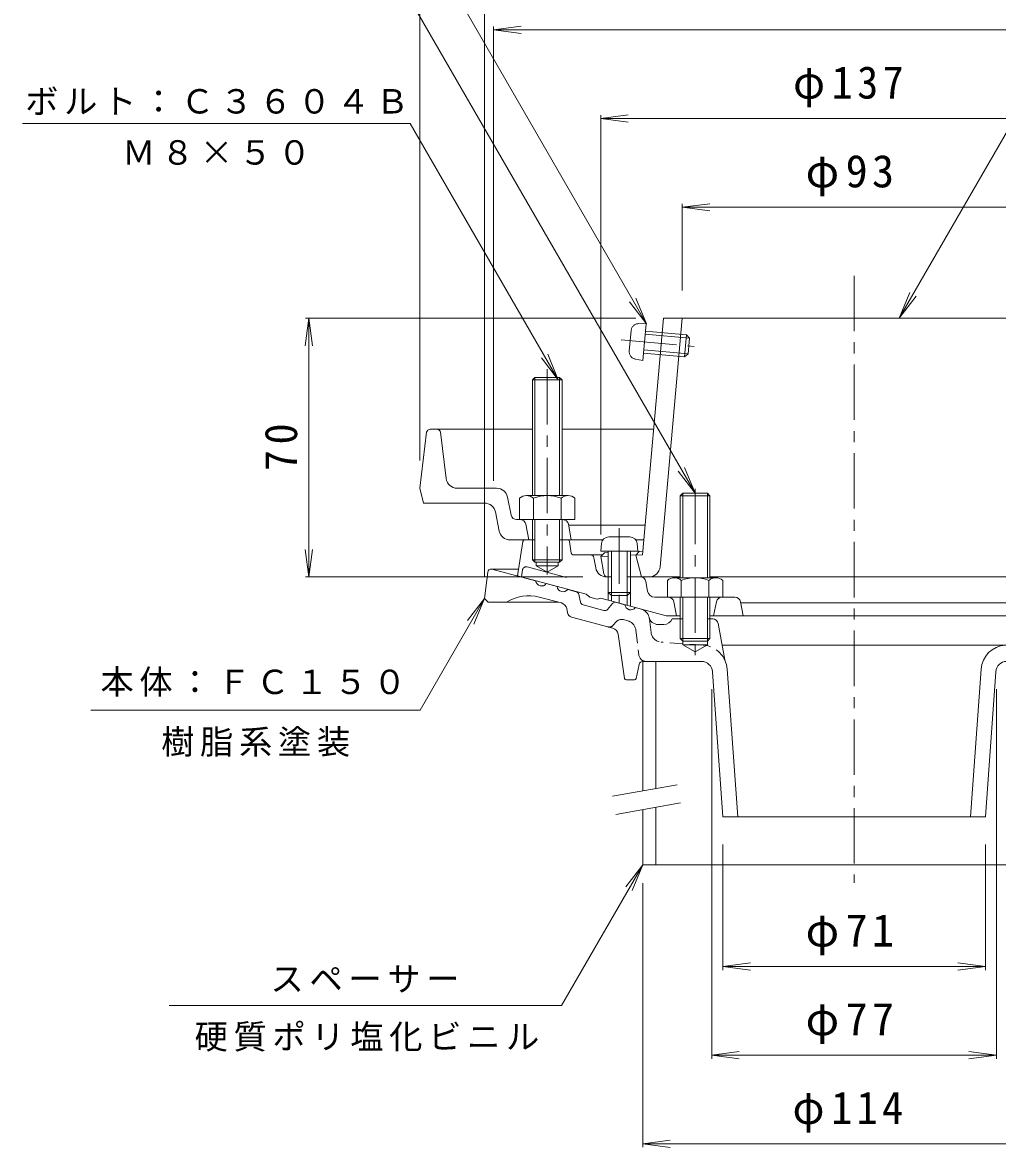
# Model space of a CAD drawing. Units: millimetres, scale not verified. Extents: x -288 to 225, y -396 to 382.
# Drawn here: x -256.5 to 7.2, y -200.9 to 103.4 of the extents above; entities that cross this region are included whole.
import ezdxf

# ---------------------------------------------------------------- set-up
doc = ezdxf.new("R2010")
doc.units = ezdxf.units.MM
doc.header["$LTSCALE"] = 3
for name, pattern in [('CHAIN1', [8, 5, -1, 1, -1]), ('DASHED1', [1.8, 1.2, -0.6]), ('DOUBLE_CHAIN1', [8.8, 5, -1, 0.6, -0.6, 0.6, -1])]:
    doc.linetypes.add(name, pattern=pattern)
for name, color, linetype, lineweight in [('0-0_通り芯', 3, 'Continuous', 9), ('0-1_躯体', 2, 'Continuous', 9), ('0-2_仕上', 6, 'Continuous', 9), ('0-3_建具', 4, 'Continuous', 9), ('0-4_その他', 7, 'Continuous', 9), ('0-5_寸法', 7, 'Continuous', 9), ('0-9', 4, 'Continuous', 9), ('0-A', 4, 'Continuous', 9), ('0-B', 6, 'Continuous', 9)]:
    doc.layers.add(name, color=color, linetype=linetype, lineweight=lineweight)
doc.styles.add('ＭＳ ゴシック', font='')
doc.styles.get('ＭＳ ゴシック').set_extended_font_data('MS Gothic')

msp = doc.modelspace()

# ---------------------------------------------------------------- linework, layer by layer
at = {"layer": '0-0_通り芯', "linetype": 'CHAIN1'}
msp.add_line((-31.622, 34.894), (-31.622, -129.357), dxfattribs=at)
at = {"layer": '0-0_通り芯'}
for p, q in [((-130.731, -45.313), (-131.621, -52.438)), ((-129.739, -44.437), (-122.333, -44.437)), ((-129.621, -44.437), (-117.766, -47.614)), ((-114.868, -48.391), (-111.97, -49.167)), ((-106.772, -50.56), (-109.073, -49.944)), ((-105.626, -53.401), (-106.051, -51.325)), ((-130.622, -53.437), (-131.621, -52.438)), ((-130.622, -53.437), (-111.488, -53.437)), ((-110.792, -53.624), (-116.763, -52.024)), ((-99.338, -55.658), (-104.905, -54.166)), ((-96.926, -53.771), (-98.331, -55.355)), ((-95.919, -53.468), (-93.618, -54.085)), ((-109.35, -55.155), (-109.111, -56.322)), ((-96.892, -60.454), (-108.03, -57.47)), ((-89.222, -55.262), (-90.72, -54.861)), ((-83.122, -59.438), (-84.636, -59.438)), ((-77.945, -57.938), (-80.83, -57.938)), ((-69.875, -57.938), (-71.298, -57.938)), ((-68.398, -59.171), (-66.622, -68.997)), ((-93.684, -74.01), (-95.431, -62.096)), ((-77.945, -64.938), (-77.945, -63.937)), ((-77.945, -64.938), (-71.298, -64.938)), ((-77.945, -64.938), (-74.622, -66.856)), ((-71.298, -64.938), (-74.622, -66.856)), ((-71.298, -63.937), (-71.298, -64.938)), ((9.703, -64.997), (-67.345, -64.997)), ((-88.802, -69.437), (-72.915, -69.437)), ((-90.541, -74.036), (-89.782, -70.241)), ((-69.923, -72.224), (-67.122, -111.438)), ((-65.964, -71.498), (-63.111, -111.438)), ((2.721, -71.498), (-0.132, -111.438)), ((6.68, -72.224), (3.879, -111.438)), ((-93.189, -74.438), (-91.032, -74.438)), ((-67.122, -111.438), (3.879, -111.438))]:
    msp.add_line(p, q, dxfattribs=at)
at = {"layer": '0-0_通り芯', "linetype": 'DASHED1'}
for p, q in [((-86.555, -61.594), (-87.021, -57.795)), ((-95.983, -58.737), (-96.773, -59.628)), ((-92.864, -58.428), (-93.969, -58.132)), ((-90.662, -60.96), (-89.837, -67.681)), ((-72.458, -65.014), (-83.786, -64.222))]:
    msp.add_line(p, q, dxfattribs=at)
at = {"layer": '0-0_通り芯'}
for centre, radius, start, end in [((-129.739, -45.437), 1, 90, 172.87573), ((-116.155, -47.399), 1.625, 187.62059, 322.3797), ((-119.61, -62.649), 11, 74.99986, 123.1291), ((-110.36, -48.952), 1.625, 187.62059, 322.3797), ((-107.03, -51.526), 1, 11.56538, 75.0005), ((-111.309, -55.556), 2, 11.56517, 75.0005), ((-104.646, -53.2), 1, 191.56642, 255.0005), ((-96.177, -54.434), 1, 75.00078, 138.43498), ((-92.007, -53.869), 1.625, 187.61911, 322.38022), ((-107.642, -56.021), 1.5, 191.56601, 254.99991), ((-99.079, -54.692), 1, 255.0005, 318.43578), ((-89.999, -58.16), 3, 12.84489, 74.99982), ((-84.636, -56.937), 2.5, 192.84514, 270), ((-97.41, -62.386), 2, 8.34044, 74.99988), ((-83.122, -56.937), 2.5, 270, 336.42181), ((-69.875, -59.438), 1.5, 10.25082, 90), ((9.703, -71.997), 7, 94.00002, 175.91455), ((-88.802, -70.437), 1, 90, 168.69046), ((-72.915, -72.438), 3, 4.08546, 90), ((-72.946, -71.997), 7, 4.08545, 25.37181), ((9.672, -72.438), 3, 90, 175.91454), ((-93.189, -73.937), 0.5, 188.34248, 270), ((-91.032, -73.937), 0.5, 270, 348.69006)]:
    msp.add_arc(centre, radius, start, end, dxfattribs=at)
at = {"layer": '0-0_通り芯', "linetype": 'DASHED1'}
for centre, radius, start, end in [((-89.999, -58.16), 3, 7.00008, 12.84489), ((-97.895, -58.632), 1.5, 254.99991, 318.43504), ((-94.487, -60.064), 2, 75.0005, 138.43507), ((-93.64, -61.326), 3, 7.00008, 74.99982), ((-83.577, -61.229), 3, 187.00008, 266.00018), ((-72.946, -71.997), 7, 25.37181, 85.99998), ((-87.852, -67.438), 2, 186.99998, 270)]:
    msp.add_arc(centre, radius, start, end, dxfattribs=at)
at = {"layer": '0-1_躯体'}
for p, q in [((-121.187, -37.005), (-122.622, -46.313)), ((-120.693, -36.581), (-117.955, -36.581)), ((-111.289, -36.581), (-109.063, -36.581)), ((-108.176, -40.143), (-108.567, -37.019)), ((-117.622, -42.581), (-117.622, -43.581)), ((-111.622, -42.581), (-111.622, -43.581)), ((-107.68, -40.581), (-99.644, -40.581)), ((-101.5, -44.103), (-101.976, -41.407)), ((-111.622, -43.581), (-117.622, -43.581)), ((-114.622, -45.313), (-117.622, -43.581)), ((-114.622, -45.313), (-111.622, -43.581)), ((-104.122, -51.27), (-122.622, -46.313)), ((-97.252, -46.581), (-98.545, -46.581)), ((-89.396, -46.581), (-92.991, -46.581)), ((-87.916, -47.839), (-87.496, -50.404)), ((-103.122, -52.056), (-104.122, -51.27)), ((-98.122, -50.761), (-98.122, -52.878)), ((-97.252, -51.631), (-97.252, -53.111)), ((-92.992, -51.631), (-92.992, -54.252)), ((-92.122, -50.761), (-92.122, -54.485)), ((-101.121, -52.592), (-103.122, -52.056)), ((-101.121, -52.592), (-100.122, -52.342)), ((-82.435, -57.081), (-100.122, -52.342)), ((-82.122, -52.081), (-85.522, -52.081)), ((-79.622, -57.081), (-80.38, -53.287)), ((-69.622, -57.081), (-68.863, -53.287)), ((-63.851, -52.081), (-67.122, -52.081)), ((-62.38, -53.287), (-61.622, -57.081)), ((-62.322, -53.581), (20.558, -53.581)), ((-82.435, -57.081), (-78.622, -57.081)), ((-70.622, -57.081), (19.191, -57.081))]:
    msp.add_line(p, q, dxfattribs=at)
at = {"layer": '0-1_躯体', "linetype": 'DOUBLE_CHAIN1'}
for p, q in [((-121.303, -44.668), (-121.622, -46.581)), ((-120.058, -43.866), (-109.391, -46.724))]:
    msp.add_line(p, q, dxfattribs=at)
at = {"layer": '0-1_躯体'}
for centre, radius, start, end in [((-120.693, -37.081), 0.5, 90, 171.23586), ((-109.063, -37.081), 0.5, 7.12526, 90), ((-107.68, -40.081), 0.5, 187.12526, 270), ((-102.96, -41.581), 1, 10.01561, 90), ((-98.545, -43.581), 3, 190.01578, 270), ((-89.396, -48.081), 1.5, 9.29475, 90), ((-85.522, -50.081), 2, 189.29462, 269.99985), ((-81.851, -53.581), 1.5, 11.3098, 90), ((-67.392, -53.581), 1.5, 90, 168.6902), ((-63.851, -53.581), 1.5, 11.31021, 90)]:
    msp.add_arc(centre, radius, start, end, dxfattribs=at)
at = {"layer": '0-1_躯体', "linetype": 'DOUBLE_CHAIN1'}
msp.add_arc((-120.316, -44.832), 1, 74.99974, 170.53833, dxfattribs=at)
at = {"layer": '0-2_仕上'}
for p, q in [((-78.122, 23.419), (-84.098, -43.847)), ((19.898, 23.419), (-83.141, 23.419)), ((-100.122, -41.081), (-99.122, -40.036)), ((-98.121, -40.993), (-100.122, -41.081)), ((-99.271, -45.76), (-100.122, -41.081)), ((-98.121, -39.991), (-99.122, -40.036)), ((-88.738, -39.576), (-92.122, -39.726)), ((-90.622, -40.661), (-89.622, -39.615)), ((-90.622, -40.661), (-89.122, -46.581)), ((-89.396, -46.581), (-78.622, -46.581)), ((-70.622, -46.581), (26.153, -46.581))]:
    msp.add_line(p, q, dxfattribs=at)
msp.add_lwpolyline([(-83.141, 23.419), (-88.827, -40.581), (-92.122, -40.727)], dxfattribs=at)
for centre, radius, start, end in [((-87.086, -43.581), 3, 270, 354.9232), ((-98.287, -45.581), 1, 190.30333, 270)]:
    msp.add_arc(centre, radius, start, end, dxfattribs=at)
at = {"layer": '0-3_建具'}
for p, q in [((-88.78, -69.438), (-88.78, -104.438)), ((-85.28, -69.438), (-85.28, -103.82)), ((-88.78, -109.515), (-88.78, -124.437)), ((-85.28, -108.897), (-85.28, -124.437)), ((-88.78, -124.437), (25.22, -124.437))]:
    msp.add_line(p, q, dxfattribs=at)
at = {"layer": '0-3_建具', "color": 7}
for p, q in [((-79.449, -102.792), (-96.946, -105.877)), ((-78.58, -107.716), (-96.077, -110.801))]:
    msp.add_line(p, q, dxfattribs=at)
at = {"layer": '0-4_その他'}
for p, q in [((-149.122, -15.081), (-149.122, 150.398)), ((-131.621, 126.319), (-131.621, -46.438)), ((-129.122, 101.419), (-121.686, 102.398)), ((-129.122, 102.319), (-129.122, -20.581)), ((-129.122, 101.419), (65.878, 101.419)), ((-129.122, 101.419), (-121.686, 100.44)), ((-100.122, 77.419), (-92.686, 78.398)), ((-100.122, 78.319), (-100.122, -35.081)), ((-100.122, 77.419), (36.878, 77.419)), ((-100.122, 77.419), (-92.686, 76.44)), ((-78.122, 53.419), (-70.686, 54.398)), ((-78.122, 30.919), (-78.122, 54.319)), ((-78.122, 53.419), (14.878, 53.419)), ((-78.122, 53.419), (-70.686, 52.44)), ((-179.122, 23.419), (-180.101, 15.983)), ((-90.672, 23.419), (-180.022, 23.419)), ((-179.122, -46.581), (-179.122, 23.419)), ((-179.122, 23.419), (-178.143, 15.983)), ((-179.122, -46.581), (-180.101, -39.145)), ((-179.122, -46.581), (-178.143, -39.145)), ((-104.95, -46.581), (-180.022, -46.581)), ((-70.122, -76.937), (-70.122, -176.92)), ((6.878, -76.937), (6.878, -176.92)), ((-67.122, -118.938), (-67.122, -152.92)), ((3.878, -118.938), (3.878, -152.92)), ((-88.781, -129.441), (-88.781, -200.841)), ((-67.122, -151.941), (-59.686, -150.962)), ((-67.122, -151.941), (3.878, -151.941)), ((-67.122, -151.941), (-59.686, -152.92)), ((3.878, -151.941), (-3.557, -150.962)), ((3.878, -151.941), (-3.557, -152.92)), ((-70.122, -175.941), (-62.686, -174.962)), ((-70.122, -175.941), (6.878, -175.941)), ((-70.122, -175.941), (-62.686, -176.92)), ((6.878, -175.941), (-0.557, -174.962)), ((6.878, -175.941), (-0.557, -176.92)), ((-88.781, -199.941), (-81.345, -198.962)), ((-88.781, -199.941), (25.22, -199.941)), ((-88.781, -199.941), (-81.345, -200.92))]:
    msp.add_line(p, q, dxfattribs=at)
at = {"layer": '0-5_寸法'}
for p, q in [((-87.779, 21.933), (-172.189, 168.136)), ((-74.622, -23.938), (-160.853, 125.419)), ((-151.675, 76.117), (-256.543, 76.117)), ((-111.622, 6.742), (-151.675, 76.117)), ((-87.779, 21.933), (-92.344, 27.883)), ((-87.779, 21.933), (-90.649, 28.862)), ((-19.44, 23.419), (-16.569, 30.348)), ((-19.44, 23.419), (-14.874, 29.369)), ((-111.622, 6.742), (-116.187, 12.692)), ((-111.622, 6.742), (-114.492, 13.671)), ((-74.622, -23.938), (-79.187, -17.987)), ((-74.622, -23.938), (-77.492, -17.008)), ((-131.622, -52.438), (-149.025, -82.581)), ((-131.622, -52.438), (-136.187, -58.388)), ((-131.622, -52.438), (-134.492, -59.367)), ((-238.06, -82.581), (-149.025, -82.581)), ((-88.78, -124.437), (-110.761, -162.509)), ((-88.78, -124.437), (-93.346, -130.388)), ((-88.78, -124.437), (-91.651, -131.367)), ((-110.761, -162.509), (-216.913, -162.509))]:
    msp.add_line(p, q, dxfattribs=at)
msp.add_lwpolyline([(-19.44, 23.419), (60.235, 161.419), (183.416, 161.419)], dxfattribs=at)
at = {"layer": '0-9'}
for p, q in [((-92.295, -35.731), (-97.948, -35.731)), ((-99.94, -37.557), (-100.121, -39.631)), ((-90.303, -37.557), (-90.122, -39.631)), ((-90.122, -39.631), (-100.121, -39.631)), ((-98.121, -39.631), (-98.121, -50.761)), ((-97.252, -39.631), (-97.252, -51.631)), ((-92.991, -39.631), (-92.991, -51.631)), ((-92.122, -39.631), (-92.122, -50.761)), ((-97.252, -51.631), (-98.121, -50.761)), ((-92.122, -50.761), (-98.121, -50.761)), ((-92.991, -51.631), (-97.252, -51.631)), ((-92.991, -51.631), (-92.122, -50.761))]:
    msp.add_line(p, q, dxfattribs=at)
for centre, start, end in [((-97.948, -37.731), 90, 174.99998), ((-92.295, -37.731), 5.00002, 90)]:
    msp.add_arc(centre, 2, start, end, dxfattribs=at)
at = {"layer": '0-A', "linetype": 'DOUBLE_CHAIN1'}
for p, q in [((-89.921, 21.942), (-87.839, 21.938)), ((-88.731, 11.977), (-87.839, 21.938)), ((-92.421, 14.49), (-91.917, 20.12)), ((-88.095, 19.079), (-76.143, 18.009)), ((-88.017, 19.946), (-76.932, 18.953)), ((-77.467, 12.977), (-76.932, 18.953)), ((-76.143, 18.009), (-76.932, 18.953)), ((-94.623, 17.525), (-74.253, 15.701)), ((-76.523, 13.766), (-76.143, 18.009)), ((-90.781, 12.343), (-88.731, 11.977)), ((-88.552, 13.969), (-77.467, 12.977)), ((-88.475, 14.836), (-76.523, 13.766)), ((-76.523, 13.766), (-77.467, 12.977))]:
    msp.add_line(p, q, dxfattribs=at)
at = {"layer": '0-A'}
for p, q in [((-147.231, -7.457), (-149.122, -22.581)), ((-146.239, -6.581), (-118.622, -6.581)), ((-141.95, -19.953), (-143.512, -7.457)), ((-110.622, -6.581), (-85.807, -6.581)), ((-149.122, -22.581), (-148.122, -26.581)), ((-128.302, -22.581), (-138.973, -22.581)), ((-77.945, -23.937), (-78.622, -24.613)), ((-77.945, -23.937), (-77.945, -46.781)), ((-77.945, -23.937), (-71.298, -23.937)), ((-71.298, -23.937), (-71.298, -46.781)), ((-131.581, -26.581), (-148.122, -26.581)), ((-124.384, -29.875), (-125.36, -24.993)), ((-78.622, -24.613), (-78.622, -46.781)), ((-70.622, -24.613), (-70.622, -46.781)), ((-127.604, -34.169), (-128.639, -28.993)), ((-110.373, -31.081), (-122.913, -31.081)), ((-120.398, -32.313), (-119.622, -36.581)), ((-108.898, -32.313), (-108.122, -36.581)), ((-88.116, -32.581), (-108.849, -32.581)), ((-124.662, -36.581), (-120.693, -36.581)), ((-108.122, -36.581), (-109.063, -36.581)), ((-99.584, -36.581), (-108.122, -36.581)), ((-90.659, -36.581), (-88.472, -36.581)), ((-82.122, -47.503), (-82.122, -52.081)), ((-80.245, -46.781), (-68.998, -46.781)), ((-78.369, -47.503), (-78.369, -52.081)), ((-70.874, -47.503), (-70.874, -52.081)), ((-67.122, -47.503), (-67.122, -52.081)), ((-67.122, -52.081), (-82.122, -52.081)), ((-78.622, -52.081), (-78.622, -63.261)), ((-77.945, -52.081), (-77.945, -63.967)), ((-71.298, -52.081), (-71.298, -63.937)), ((-70.622, -52.081), (-70.622, -63.261))]:
    msp.add_line(p, q, dxfattribs=at)
at = {"layer": '0-A', "linetype": 'CHAIN1'}
for p, q in [((-74.622, -22.717), (-74.622, -67.918)), ((-95.122, -33.399), (-95.122, -53.682))]:
    msp.add_line(p, q, dxfattribs=at)
at = {"layer": '0-A'}
msp.add_lwpolyline([(-78.622, -24.613), (-70.622, -24.613), (-71.298, -23.937)], dxfattribs=at)
msp.add_lwpolyline([(-70.622, -63.261), (-78.622, -63.261), (-77.945, -63.937), (-71.298, -63.937)], close=True, dxfattribs=at)
at = {"layer": '0-A', "linetype": 'DOUBLE_CHAIN1'}
for centre, start, end in [((-89.925, 19.942), 89.88402, 174.884), ((-90.429, 14.312), 174.884, 259.88399)]:
    msp.add_arc(centre, 2, start, end, dxfattribs=at)
at = {"layer": '0-A'}
for centre, radius, start, end in [((-146.239, -7.581), 1, 90, 172.87474), ((-144.504, -7.581), 1, 7.12477, 90), ((-138.973, -19.581), 3, 187.12514, 270), ((-128.302, -25.581), 3, 11.31006, 90), ((-131.581, -29.581), 3, 11.31006, 90), ((-122.913, -29.581), 1.5, 191.30994, 270), ((-121.873, -32.581), 1.5, 10.30545, 90), ((-110.373, -32.581), 1.5, 10.30545, 90), ((-124.662, -33.581), 3, 191.30991, 270), ((-80.245, -49.581), 2.8, 47.92572, 132.07428), ((-74.622, -56.87), 10.089, 68.19786, 111.80214), ((-68.998, -49.581), 2.8, 47.92572, 132.07428)]:
    msp.add_arc(centre, radius, start, end, dxfattribs=at)
at = {"layer": '0-B', "linetype": 'CHAIN1'}
msp.add_line((-114.622, 9.647), (-114.622, -45.96), dxfattribs=at)
at = {"layer": '0-B'}
for p, q in [((-118.622, 6.742), (-118.622, -24.581)), ((-117.955, 7.419), (-117.955, -24.581)), ((-111.289, 7.419), (-111.289, -24.581)), ((-110.622, 6.742), (-110.622, -24.581)), ((-122.122, -25.303), (-122.122, -31.081)), ((-120.245, -24.581), (-108.998, -24.581)), ((-118.369, -25.303), (-118.369, -31.081)), ((-110.874, -25.303), (-110.874, -31.081)), ((-107.122, -25.303), (-107.122, -31.081)), ((-118.622, -31.081), (-118.622, -41.914)), ((-117.955, -31.081), (-117.955, -42.581)), ((-111.289, -31.081), (-111.289, -42.581)), ((-110.622, -31.081), (-110.622, -41.914)), ((-110.373, -31.081), (-107.122, -31.081)), ((-117.955, -42.581), (-111.289, -42.581)), ((-111.289, -42.581), (-110.622, -41.914))]:
    msp.add_line(p, q, dxfattribs=at)
msp.add_lwpolyline([(-110.622, 6.742), (-118.622, 6.742), (-117.945, 7.419), (-111.298, 7.419)], close=True, dxfattribs=at)
msp.add_lwpolyline([(-117.955, -42.581), (-118.622, -41.914), (-110.622, -41.914)], dxfattribs=at)
for centre, radius, start, end in [((-120.245, -27.381), 2.8, 47.92557, 132.07463), ((-114.622, -34.671), 10.089, 68.19786, 111.80214), ((-108.998, -27.381), 2.8, 47.92572, 132.07428)]:
    msp.add_arc(centre, radius, start, end, dxfattribs=at)

# ---------------------------------------------------------------- texts
at = {"layer": '0-4_その他', "color": 2, "char_height": 8.798, "attachment_point": 7, "style": 'ＭＳ ゴシック'}
for s, insert in [('\\T1.21;\\W0.95;φ137', (-48.122, 80.419)), ('\\T1.19;φ93', (-44.747, 56.419)), ('\\T1.19;φ71', (-44.747, -148.941)), ('\\T1.19;φ77', (-44.747, -172.941)), ('\\T1.21;\\W0.95;φ114', (-48.28, -196.941))]:
    msp.add_mtext(s, dxfattribs=dict(at, insert=insert))
at = {"layer": '0-4_その他', "color": 2, "insert": (-182.122, -17.956), "char_height": 8.798, "attachment_point": 7, "rotation": 90, "style": 'ＭＳ ゴシック'}
msp.add_mtext('\\T1.27;\\W0.95;70', dxfattribs=at)
at = {"layer": '0-5_寸法', "char_height": 6.598, "attachment_point": 7, "style": 'ＭＳ ゴシック'}
for s, insert in [('\\T1.17;ボルト：Ｃ３６０４Ｂ', (-255.829, 78.397)), ('\\T1.17;Ｍ８×５０', (-229.609, 64.85)), ('\\T1.17;本体：ＦＣ１５０', (-235.459, -78.983)), ('\\T1.17;樹脂系塗装', (-219.042, -95.238)), ('\\T1.17;スペーサー', (-189.467, -159.014)), ('\\T1.17;硬質ポリ塩化ビニル', (-210.011, -174.989))]:
    msp.add_mtext(s, dxfattribs=dict(at, insert=insert))

doc.saveas('drawing.dxf')
